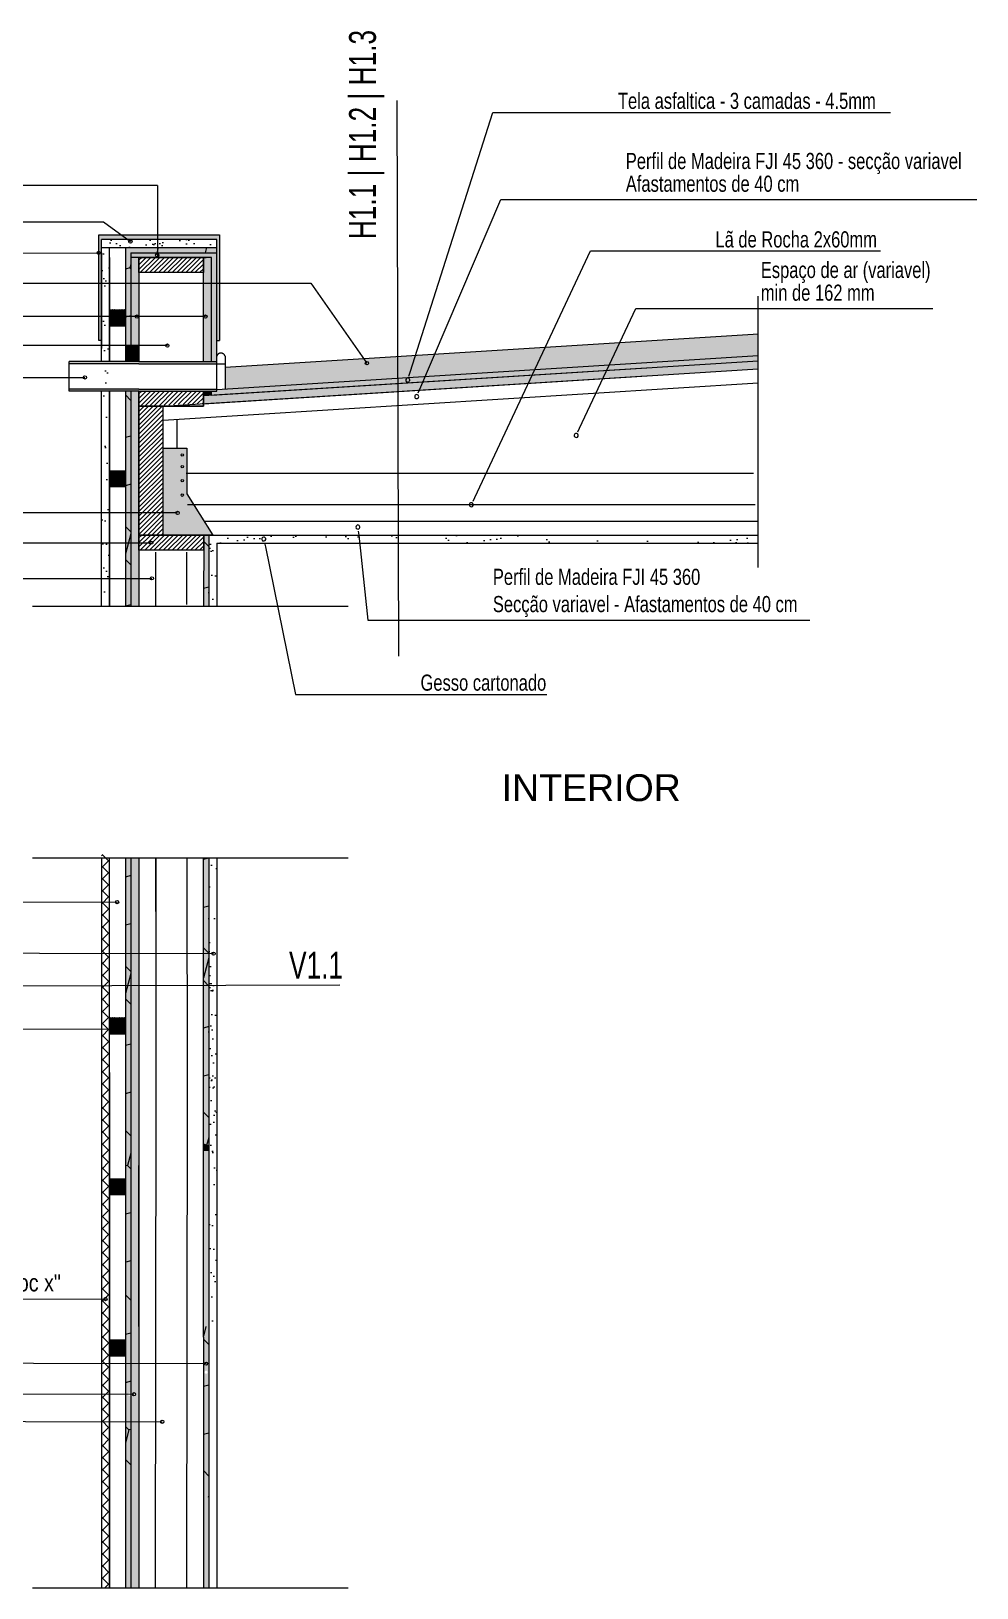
# Model space of a CAD drawing. Header units: metres. Extents: x -111189 to -108577, y -72951 to -72647.
# Drawn here: x -108589.22 to -108587.458, y -72948.55 to -72945.652 of the extents above; entities that cross this region are included whole.
import ezdxf

# ---------------------------------------------------------------- set-up
doc = ezdxf.new("R2010")
doc.units = ezdxf.units.M
doc.header["$MEASUREMENT"] = 0
doc.linetypes.add('Dashed', pattern=[0.423333, 0.211667, -0.211667])
doc.linetypes.add('Dot & Dashed', pattern=[0.670278, 0.3175, -0.176389, 0, -0.176389])
for name, color, linetype in [('Alçado - Muros 3_1_-EST-2', 7, 'Continuous'), ('Alçado - Muros 3_1_-EST-3', 7, 'Continuous'), ('Alçado - Muros 3_1_-EST-títulos', 7, 'Continuous'), ('Alçado - Muros 3_1__3houses_COTASeLEG50+25', 7, 'Continuous'), ('Alçado - Muros 3_1__3houses_SIMBOLOGIA', 7, 'Continuous'), ('Alçado - Muros 3_1_hach1', 7, 'Continuous'), ('Alçado - Muros 3_1_ISOLAMENTO', 7, 'Continuous'), ('Alçado - Muros 3_1_linha1', 7, 'Continuous'), ('Alçado - Muros 3_1_linha2', 7, 'Continuous'), ('Alçado - Muros 3_1_linha4', 7, 'Continuous'), ('Alçado - Muros 3_1_linha6', 7, 'Continuous'), ('Alçado - Muros 3_1_metal', 7, 'Continuous'), ('Alçado - Muros 3_1_osb', 7, 'Continuous'), ('Alçado - Muros 3_1_ripa', 7, 'Continuous'), ('Alçado - Muros 3_1_texto', 7, 'Continuous')]:
    doc.layers.add(name, color=color, linetype=linetype)
doc.styles.add('ESTILO_GERADO_1', font='ARIALN.TTF')
doc.styles.add('ESTILO_GERADO_11', font='arial.ttf', dxfattribs={"width": 0.7})
doc.styles.add('ESTILO_GERADO_12', font='swisscl.ttf')
doc.styles.add('ESTILO_GERADO_5', font='arial.ttf')
pattern_1 = [(135, (-101789.36289, -69890.30324), (0.0612372525, 0.0612372525), [0.0500000073, -0.1000000146]), (135, (-101789.44654, -69890.28083), (0.0612372525, 0.0612372525), [0.0500000073, -0.1000000146]), (195, (-101789.398245, -69890.26789), (-0.0224143901, 0.0836516426), [0.0500000073, -0.1000000146]), (195, (-101789.45948, -69890.329125), (-0.0224143901, 0.0836516426), [0.0500000073, -0.1000000146]), (255, (-101789.36289, -69890.30324), (-0.0836516426, 0.0224143901), [0.0500000073, -0.1000000146]), (255, (-101789.42413, -69890.36448), (-0.0836516426, 0.0224143901), [0.0500000073, -0.1000000146])]

msp = doc.modelspace()

# ---------------------------------------------------------------- hatches: boundary and pattern name
at = {"layer": 'Alçado - Muros 3_1__3houses_SIMBOLOGIA', "linetype": 'Continuous', "lineweight": 18, "ltscale": 10}
h = msp.add_hatch(color=251, dxfattribs=at)
h.paths.add_polyline_path([(-108588.8579, -72946.2777), (-108588.8585, -72946.3178), (-108587.8653, -72946.2555), (-108587.8653, -72946.2154)])
h.paths.add_polyline_path([(-108588.5912, -72946.2699, -1), (-108588.5972, -72946.2699, -0.244666), (-108588.5959, -72946.2674, -0.606857)], flags=0)
at = {"layer": 'Alçado - Muros 3_1_hach1', "linetype": 'Continuous', "lineweight": 18, "ltscale": 10}
h = msp.add_hatch(color=7, dxfattribs=at)
h.paths.add_polyline_path([(-108588.8739, -72946.0647), (-108589.0339, -72946.0647), (-108589.0339, -72946.0733), (-108588.8839, -72946.0733), (-108588.8839, -72946.1211), (-108588.8739, -72946.1211)])
h.paths.add_polyline_path([(-108588.9878, -72946.069, -0.43489), (-108588.9846, -72946.066, -0.393835), (-108588.9818, -72946.069, -1)], flags=0)
for points in [[(-108588.8739, -72946.1211), (-108588.8839, -72946.1211), (-108588.8839, -72946.2671), (-108588.8739, -72946.2671)], [(-108587.8653, -72946.2655), (-108587.8653, -72946.2555), (-108588.874, -72946.3188), (-108588.874, -72946.3221), (-108588.8839, -72946.3221), (-108588.8839, -72946.3294)]]:
    msp.add_hatch(color=7, dxfattribs=at).paths.add_polyline_path(points)
at = {"layer": 'Alçado - Muros 3_1_linha4', "linetype": 'Continuous', "lineweight": 18, "ltscale": 1000}
h = msp.add_hatch(dxfattribs=at)
h.set_pattern_fill('AR_SAND_0001_0001', color=254, style=0, pattern_type=2)
h.set_pattern_definition([(37.5, (-108589.10367, -72945.400953), (-0.0014637, 0.0447715), [0, -0.0353186, 0, -0.039501, 0, -0.0377583]), (7.5, (-108589.10367, -72945.40095), (0.0411224, 0.065575), [0, -0.0190534, 0, -0.0318332, 0, -0.0121988]), (327.5, (-108589.13225, -72945.400953), (0.07236, 0.0001315), [0, -0.011618, 0, -0.0418246, 0, -0.0546044]), (317.5, (-108589.13225, -72945.40095), (0.06985, 0.0203936), [0, -0.005809, 0, -0.0274184, 0, -0.0313685])])
h.paths.add_polyline_path([(-108588.8739, -72946.0547), (-108588.8739, -72946.0397), (-108589.0889, -72946.0397), (-108589.0889, -72946.0547)])
h = msp.add_hatch(dxfattribs=at)
h.set_pattern_fill('AR_SAND_0001_0001', color=254, style=0, pattern_type=2)
h.set_pattern_definition([(37.5, (-108589.10367, -72946.06899), (-0.0014637, 0.0447715), [0, -0.0353186, 0, -0.039501, 0, -0.0377583]), (7.5, (-108589.10367, -72946.06899), (0.0411224, 0.065575), [0, -0.0190534, 0, -0.0318332, 0, -0.0121988]), (327.5, (-108589.13225, -72946.06899), (0.07236, 0.0001315), [0, -0.011618, 0, -0.0418246, 0, -0.0546044]), (317.5, (-108589.13225, -72946.06899), (0.06985, 0.0203936), [0, -0.005809, 0, -0.0274184, 0, -0.0313685])])
h.paths.add_polyline_path([(-108589.074, -72946.05), (-108589.089, -72946.05), (-108589.0889, -72946.7227), (-108589.0739, -72946.7227)])
h = msp.add_hatch(dxfattribs=at)
h.set_pattern_fill('HEXAGONAL_0001_0001', color=254, style=0, pattern_type=2)
h.set_pattern_definition([(135, (-101789.168706, -69890.23988), (0.0612372525, 0.0612372525), [0.0500000073, -0.1000000146]), (135, (-101789.25236, -69890.21746), (0.0612372525, 0.0612372525), [0.0500000073, -0.1000000146]), (195, (-101789.20406, -69890.20452), (-0.0224143901, 0.0836516426), [0.0500000073, -0.1000000146]), (195, (-101789.2653, -69890.26576), (-0.0224143901, 0.0836516426), [0.0500000073, -0.1000000146]), (255, (-101789.168706, -69890.23988), (-0.0836516426, 0.0224143901), [0.0500000073, -0.1000000146]), (255, (-101789.22994, -69890.30111), (-0.0836516426, 0.0224143901), [0.0500000073, -0.1000000146])])
h.paths.add_polyline_path([(-108589.0439, -72946.0547), (-108589.0339, -72946.0647), (-108588.8739, -72946.0647), (-108588.8739, -72946.0547)])
h = msp.add_hatch(dxfattribs=at)
h.set_pattern_fill('HEXAGONAL_0001_0001', color=254, style=0, pattern_type=2)
h.set_pattern_definition(pattern_1)
h.paths.add_polyline_path([(-108589.0439, -72946.2671), (-108589.0339, -72946.2671), (-108589.0339, -72946.0733), (-108589.0439, -72946.0733)])
for points in [[(-108589.0339, -72946.2671), (-108589.0189, -72946.2671), (-108589.0189, -72946.0733), (-108589.0339, -72946.0733)], [(-108588.8989, -72946.2671), (-108588.8839, -72946.2671), (-108588.884, -72946.0733), (-108588.899, -72946.0733)], [(-108587.8653, -72946.2806), (-108587.8653, -72946.2655), (-108588.8989, -72946.3303), (-108588.8989, -72946.3454)], [(-108589.0189, -72946.3221), (-108589.0339, -72946.3221), (-108589.0339, -72946.7227), (-108589.0189, -72946.7227)], [(-108588.8839, -72946.3221), (-108588.8989, -72946.3221), (-108588.8989, -72946.3303), (-108588.8839, -72946.3294)], [(-108589.0189, -72947.191), (-108589.0339, -72947.191), (-108589.0339, -72948.5503), (-108589.0189, -72948.5503)]]:
    msp.add_hatch(color=254, dxfattribs=at).paths.add_polyline_path(points)
h = msp.add_hatch(dxfattribs=at)
h.set_pattern_fill('PLYWOOD_0001_0001', color=254, style=0, pattern_type=2)
h.set_pattern_definition([(45, (-106941.7668534, -73252.112995), (-0.004242641412, 0.004242641412), [])])
h.paths.add_polyline_path([(-108588.8989, -72946.0733), (-108589.0189, -72946.0733), (-108589.0189, -72946.1013), (-108588.8989, -72946.1013)])
h = msp.add_hatch(dxfattribs=at)
h.set_pattern_fill('TRANS_0001_0001', color=254, style=0, pattern_type=2)
h.set_pattern_definition([(135, (-106941.7668533, -73251.4693006), (0.0022450643245, 0.0022450643245), []), (135, (-106941.7679758, -73251.470423), (0.0022450643245, 0.0022450643245), [0.001587500208, -0.001587500208])])
h.paths.add_polyline_path([(-108589.0739, -72946.1704), (-108589.0739, -72946.2004), (-108589.0439, -72946.2004), (-108589.0439, -72946.1704)])
h = msp.add_hatch(dxfattribs=at)
h.set_pattern_fill('HEXAGONAL_0001_0001', color=254, style=0, pattern_type=2)
h.set_pattern_definition(pattern_1)
h.paths.add_polyline_path([(-108589.0339, -72946.3221), (-108589.0439, -72946.3221), (-108589.0439, -72946.7227), (-108589.0339, -72946.7227)])
h = msp.add_hatch(dxfattribs=at)
h.set_pattern_fill('PLYWOOD_0001_0001', color=254, style=0, pattern_type=2)
h.set_pattern_definition([(45, (-106941.7668534, -73252.361831), (-0.004242641412, 0.004242641412), [])])
h.paths.add_polyline_path([(-108588.8989, -72946.3221), (-108589.0189, -72946.3221), (-108589.0189, -72946.3501), (-108588.8989, -72946.3454)])
h = msp.add_hatch(dxfattribs=at)
h.set_pattern_fill('PLYWOOD_0001_0001', color=254, style=0, pattern_type=2)
h.set_pattern_definition([(45, (-106941.7668534, -73252.699759), (-0.004242641412, 0.004242641412), [])])
h.paths.add_polyline_path([(-108589.0189, -72946.3501), (-108589.0189, -72946.5901), (-108588.9739, -72946.5901), (-108588.9739, -72946.3501)])
h = msp.add_hatch(dxfattribs=at)
h.set_pattern_fill('TRANS_0001_0001', color=254, style=0, pattern_type=2)
h.set_pattern_definition([(135, (-106941.7668532, -73251.7693006), (0.0022450643245, 0.0022450643245), []), (135, (-106941.7679758, -73251.770423), (0.0022450643245, 0.0022450643245), [0.001587500208, -0.001587500208])])
h.paths.add_polyline_path([(-108589.0739, -72946.4704), (-108589.0739, -72946.5004), (-108589.0439, -72946.5004), (-108589.0439, -72946.4704)])
h = msp.add_hatch(dxfattribs=at)
h.set_pattern_fill('PLYWOOD_0001_0001', color=254, style=0, pattern_type=2)
h.set_pattern_definition([(45, (-106941.7668534, -73252.629831), (-0.004242641412, 0.004242641412), [])])
h.paths.add_polyline_path([(-108588.8989, -72946.5901), (-108589.0189, -72946.5901), (-108589.0189, -72946.6181), (-108588.8989, -72946.6181)])
h = msp.add_hatch(dxfattribs=at)
h.set_pattern_fill('HEXAGONAL_0001_0001', color=254, style=0, pattern_type=2)
h.set_pattern_definition([(135, (-106941.76685, -73252.63773), (0.0612372525, 0.0612372525), [0.050000007, -0.1000000146]), (135, (-106941.850505, -73252.61532), (0.0612372525, 0.0612372525), [0.050000007, -0.1000000146]), (195, (-106941.80221, -73252.60238), (-0.02241439, 0.0836516426), [0.050000007, -0.1000000146]), (195, (-106941.86345, -73252.66361), (-0.02241439, 0.0836516426), [0.050000007, -0.1000000146]), (255, (-106941.76685, -73252.63773), (-0.0836516426, 0.02241439), [0.050000007, -0.1000000146]), (255, (-106941.82809, -73252.69897), (-0.0836516426, 0.02241439), [0.050000007, -0.1000000146])])
h.paths.add_polyline_path([(-108588.8989, -72946.7227), (-108588.8889, -72946.7227), (-108588.8889, -72946.5901), (-108588.8989, -72946.5901)])
h = msp.add_hatch(dxfattribs=at)
h.set_pattern_fill('AR_SAND_0001_0001', color=254, style=0, pattern_type=2)
h.set_pattern_definition([(37.5, (-108588.90367, -72946.910176), (-0.0014637, 0.0447715), [0, -0.0353186, 0, -0.039501, 0, -0.0377583]), (7.5, (-108588.90367, -72946.910176), (0.0411224, 0.065575), [0, -0.0190534, 0, -0.0318332, 0, -0.0121988]), (327.5, (-108588.93225, -72946.910176), (0.0723599, 0.0001315), [0, -0.011618, 0, -0.0418246, 0, -0.0546044]), (317.5, (-108588.93225, -72946.910176), (0.06985, 0.0203936), [0, -0.005809, 0, -0.0274184, 0, -0.0313685])])
h.paths.add_polyline_path([(-108587.8653, -72946.6051), (-108587.8653, -72946.5901), (-108588.8889, -72946.5901), (-108588.8889, -72946.7227), (-108588.8739, -72946.7227), (-108588.8739, -72946.6051)])
h = msp.add_hatch(dxfattribs=at)
h.set_pattern_fill('ANSI37_0001', color=252, style=0, pattern_type=2)
h.set_pattern_definition([(45, (-109391.719632, -73090.689749), (-0.01122532015, 0.01122532015), []), (135, (-109391.719632, -73090.689749), (0.01122532015, 0.01122532015), [])])
h.paths.add_polyline_path([(-108589.0738, -72947.1847), (-108589.0888, -72947.1847), (-108589.0889, -72948.5503), (-108589.0739, -72948.5503)])
h = msp.add_hatch(dxfattribs=at)
h.set_pattern_fill('HEXAGONAL_0001_0001', color=254, style=0, pattern_type=2)
h.set_pattern_definition([(135, (-101789.36356, -69891.12184), (0.0612372465, 0.0612372465), [0.0500000024, -0.1000000048]), (135, (-101789.44721, -69891.09943), (0.0612372465, 0.0612372465), [0.0500000024, -0.1000000048]), (195, (-101789.39891, -69891.08649), (-0.0224143879, 0.0836516344), [0.0500000024, -0.1000000048]), (195, (-101789.46015, -69891.14773), (-0.0224143879, 0.0836516344), [0.0500000024, -0.1000000048]), (255, (-101789.36356, -69891.12184), (-0.0836516344, 0.0224143879), [0.0500000024, -0.1000000048]), (255, (-101789.424795, -69891.18308), (-0.0836516344, 0.0224143879), [0.0500000024, -0.1000000048])])
h.paths.add_polyline_path([(-108589.0339, -72947.1866), (-108589.0439, -72947.1866), (-108589.0439, -72948.3822), (-108589.0339, -72948.3822)])
h = msp.add_hatch(dxfattribs=at)
h.set_pattern_fill('HEXAGONAL_0001_0001', color=254, style=0, pattern_type=2)
h.set_pattern_definition([(135, (-106941.767015, -73253.456), (0.0612372465, 0.0612372465), [0.050000002, -0.100000005]), (135, (-106941.85067, -73253.43359), (0.0612372465, 0.0612372465), [0.050000002, -0.100000005]), (195, (-106941.80237, -73253.42065), (-0.022414388, 0.0836516344), [0.050000002, -0.100000005]), (195, (-106941.86361, -73253.48188), (-0.022414388, 0.0836516344), [0.050000002, -0.100000005]), (255, (-106941.767015, -73253.456), (-0.0836516344, 0.022414388), [0.050000002, -0.100000005]), (255, (-106941.82825, -73253.51724), (-0.0836516344, 0.022414388), [0.050000002, -0.100000005])])
h.paths.add_polyline_path([(-108588.8889, -72947.1861), (-108588.8989, -72947.1861), (-108588.8989, -72947.7487), (-108588.8889, -72947.7487)])
h = msp.add_hatch(dxfattribs=at)
h.set_pattern_fill('AR_SAND_0001_0001', color=254, style=0, pattern_type=2)
h.set_pattern_definition([(37.5, (-108588.90367, -72947.728476), (-0.0014637, 0.0447715), [0, -0.0353186, 0, -0.039501, 0, -0.0377583]), (7.5, (-108588.90367, -72947.728476), (0.0411224, 0.065575), [0, -0.0190534, 0, -0.0318332, 0, -0.0121988]), (327.5, (-108588.93225, -72947.728476), (0.07236, 0.0001315), [0, -0.011618, 0, -0.0418246, 0, -0.0546044]), (317.5, (-108588.93225, -72947.728476), (0.06985, 0.0203936), [0, -0.005809, 0, -0.0274184, 0, -0.0313685])])
h.paths.add_polyline_path([(-108588.8889, -72947.1892), (-108588.8889, -72947.7287), (-108588.8739, -72947.7287), (-108588.8739, -72947.1892)])
h = msp.add_hatch(dxfattribs=at)
h.set_pattern_fill('AR_SAND_0001_0001', color=254, style=0, pattern_type=2)
h.set_pattern_definition([(37.5, (-108588.90367, -72947.381476), (-0.0014637, 0.0447715), [0, -0.0353186, 0, -0.039501, 0, -0.0377583]), (7.5, (-108588.90367, -72947.381476), (0.0411224, 0.065575), [0, -0.0190534, 0, -0.0318332, 0, -0.0121988]), (327.5, (-108588.93225, -72947.381476), (0.07236, 0.0001315), [0, -0.011618, 0, -0.0418246, 0, -0.0546044]), (317.5, (-108588.93225, -72947.381476), (0.06985, 0.0203936), [0, -0.005809, 0, -0.0274184, 0, -0.0313685])])
h.paths.add_polyline_path([(-108588.8739, -72947.4092), (-108588.8889, -72947.4092), (-108588.8889, -72948.0552), (-108588.8739, -72948.0552)])
h = msp.add_hatch(dxfattribs=at)
h.set_pattern_fill('TRANS_0001_0001', color=254, style=0, pattern_type=2)
h.set_pattern_definition([(135, (-106941.767015, -73252.7875706), (0.002245064104, 0.002245064104), []), (135, (-106941.7681377, -73252.7886932), (0.002245064104, 0.002245064104), [0.001587500052, -0.001587500052])])
h.paths.add_polyline_path([(-108589.0739, -72947.4887), (-108589.0739, -72947.5187), (-108589.0439, -72947.5187), (-108589.0439, -72947.4887)])
h = msp.add_hatch(dxfattribs=at)
h.set_pattern_fill('TRANS_0001_0001', color=254, style=0, pattern_type=2)
h.set_pattern_definition([(135, (-106941.767015, -73253.0875707), (0.002245064104, 0.002245064104), []), (135, (-106941.7681377, -73253.0886932), (0.002245064104, 0.002245064104), [0.001587500052, -0.001587500052])])
h.paths.add_polyline_path([(-108589.0739, -72947.7887), (-108589.0739, -72947.8187), (-108589.0439, -72947.8187), (-108589.0439, -72947.7887)])
h = msp.add_hatch(dxfattribs=at)
h.set_pattern_fill('HEXAGONAL_0001_0001', color=254, style=0, pattern_type=2)
h.set_pattern_definition([(135, (-106941.767015, -73254.12338), (0.0612372465, 0.0612372465), [0.050000002, -0.100000005]), (135, (-106941.85067, -73254.100965), (0.0612372465, 0.0612372465), [0.050000002, -0.100000005]), (195, (-106941.80237, -73254.08802), (-0.022414388, 0.0836516344), [0.050000002, -0.100000005]), (195, (-106941.86361, -73254.14926), (-0.022414388, 0.0836516344), [0.050000002, -0.100000005]), (255, (-106941.767015, -73254.12338), (-0.0836516344, 0.022414388), [0.050000002, -0.100000005]), (255, (-106941.82825, -73254.18462), (-0.0836516344, 0.022414388), [0.050000002, -0.100000005])])
h.paths.add_polyline_path([(-108588.8989, -72948.0637), (-108588.8989, -72948.3822), (-108588.8889, -72948.3822), (-108588.8889, -72948.0637)])
h = msp.add_hatch(dxfattribs=at)
h.set_pattern_fill('TRANS_0001_0001', color=254, style=0, pattern_type=2)
h.set_pattern_definition([(135, (-106941.767015, -73253.3875707), (0.002245064104, 0.002245064104), []), (135, (-106941.7681377, -73253.3886932), (0.002245064104, 0.002245064104), [0.001587500052, -0.001587500052])])
h.paths.add_polyline_path([(-108589.0739, -72948.0887), (-108589.0739, -72948.1187), (-108589.0439, -72948.1187), (-108589.0439, -72948.0887)])
at = {"layer": 'Alçado - Muros 3_1_linha6', "linetype": 'Continuous', "lineweight": 18, "ltscale": 1000}
for points in [[(-108589.0339, -72946.0647), (-108588.8739, -72946.0647), (-108588.8739, -72946.0547), (-108589.0439, -72946.0547), (-108589.0439, -72946.1211), (-108589.0339, -72946.1211)], [(-108589.0339, -72946.1211), (-108589.0439, -72946.1211), (-108589.0439, -72946.1833), (-108589.0339, -72946.1833)], [(-108589.0439, -72946.1833), (-108589.0439, -72946.2372), (-108589.0339, -72946.2372), (-108589.0339, -72946.1833)], [(-108589.0439, -72946.2671), (-108589.0339, -72946.2671), (-108589.0339, -72946.2372), (-108589.0439, -72946.2372)], [(-108589.0339, -72946.3221), (-108589.0439, -72946.3221), (-108589.0439, -72946.3687), (-108589.0339, -72946.3687)], [(-108589.0339, -72946.3687), (-108589.0439, -72946.3687), (-108589.0439, -72946.4346), (-108589.0339, -72946.4346)], [(-108589.0339, -72946.4346), (-108589.0439, -72946.4346), (-108589.0439, -72946.5076), (-108589.0339, -72946.5076)], [(-108589.0339, -72946.5076), (-108589.0439, -72946.5076), (-108589.0439, -72946.5488), (-108589.0339, -72946.5488)], [(-108589.0339, -72946.5488), (-108589.0439, -72946.5488), (-108589.0439, -72946.6043), (-108589.0339, -72946.6043)], [(-108588.8889, -72946.5901), (-108588.8982, -72946.5901), (-108588.8989, -72946.7227), (-108588.8889, -72946.7227)], [(-108589.0339, -72946.6043), (-108589.0439, -72946.6043), (-108589.0439, -72946.6707), (-108589.0339, -72946.6707)], [(-108589.0339, -72946.6707), (-108589.0439, -72946.6707), (-108589.0439, -72946.7227), (-108589.0339, -72946.7227)], [(-108589.0439, -72947.191), (-108589.0439, -72947.6422), (-108589.0339, -72947.6422), (-108589.0339, -72947.191)], [(-108588.8989, -72947.191), (-108588.8989, -72947.7228), (-108588.8889, -72947.7261), (-108588.8889, -72947.191)], [(-108589.0339, -72947.6422), (-108589.0439, -72947.6422), (-108589.0439, -72947.7174), (-108589.0339, -72947.7174)], [(-108589.0339, -72947.7174), (-108589.0439, -72947.7174), (-108589.0439, -72947.8385), (-108589.0339, -72947.8385)], [(-108588.8989, -72947.7367), (-108588.8889, -72947.7367), (-108588.8889, -72947.7261), (-108588.8989, -72947.7228)], [(-108589.0339, -72947.8385), (-108589.0439, -72947.8385), (-108589.0439, -72947.8809), (-108589.0339, -72947.8809)], [(-108589.0339, -72947.8809), (-108589.0439, -72947.8809), (-108589.0439, -72947.9704), (-108589.0339, -72947.9704)], [(-108589.0339, -72947.9704), (-108589.0439, -72947.9704), (-108589.0439, -72948.0711), (-108589.0339, -72948.0711)], [(-108589.0339, -72948.0711), (-108589.0439, -72948.0711), (-108589.0439, -72948.1488), (-108589.0339, -72948.1488)], [(-108589.0339, -72948.1488), (-108589.0439, -72948.1488), (-108589.0439, -72948.1898), (-108589.0393, -72948.1898, -0.738258), (-108589.0339, -72948.1882)], [(-108589.0339, -72948.1915, -0.738258), (-108589.0393, -72948.1898), (-108589.0439, -72948.1898), (-108589.0439, -72948.241), (-108589.0339, -72948.241)], [(-108589.0339, -72948.241), (-108589.0439, -72948.241), (-108589.0439, -72948.2937), (-108589.0339, -72948.2937)], [(-108589.0339, -72948.2937), (-108589.0439, -72948.2937), (-108589.0439, -72948.3432), (-108589.0339, -72948.3432)], [(-108589.0339, -72948.3432), (-108589.0439, -72948.3432), (-108589.0439, -72948.5503), (-108589.0339, -72948.5503)], [(-108588.8889, -72948.3432), (-108588.8989, -72948.3432), (-108588.8989, -72948.5503), (-108588.8889, -72948.5503)]]:
    msp.add_hatch(color=251, dxfattribs=at).paths.add_polyline_path(points)
h = msp.add_hatch(color=251, dxfattribs=at)
h.paths.add_polyline_path([(-108588.8889, -72947.7358), (-108588.8989, -72947.7358), (-108588.8989, -72948.3432), (-108588.8889, -72948.3432)])
h.paths.add_polyline_path([(-108588.8969, -72948.1488, -0.999988), (-108588.8909, -72948.1488, -1)], flags=0)
at = {"layer": 'Alçado - Muros 3_1_metal', "linetype": 'Continuous', "lineweight": 18, "ltscale": 1000}
for points in [[(-108589.0939, -72946.0311), (-108589.0939, -72946.0616, -0.414217), (-108589.0909, -72946.0646, -0.41421), (-108589.0939, -72946.0676), (-108589.0939, -72946.1211), (-108589.0889, -72946.1211), (-108589.0889, -72946.0397), (-108589.04, -72946.0397), (-108589.0518, -72946.0311)], [(-108588.8689, -72946.031), (-108589.0518, -72946.0311), (-108589.04, -72946.0397), (-108588.8739, -72946.0397), (-108588.8739, -72946.1211), (-108588.8689, -72946.1211)], [(-108589.0889, -72946.1211), (-108589.0939, -72946.1211), (-108589.0939, -72946.1833), (-108589.0889, -72946.1833)], [(-108588.8739, -72946.2275), (-108588.8689, -72946.2275), (-108588.8689, -72946.1211), (-108588.8739, -72946.1211)], [(-108589.0889, -72946.1833), (-108589.0939, -72946.1833), (-108589.0939, -72946.2275), (-108589.0889, -72946.2275)], [(-108588.9297, -72946.4281), (-108588.9739, -72946.4281), (-108588.9739, -72946.4346), (-108588.9297, -72946.4346)]]:
    msp.add_hatch(color=253, dxfattribs=at).paths.add_polyline_path(points)
h = msp.add_hatch(color=253, dxfattribs=at)
h.paths.add_polyline_path([(-108588.9739, -72946.4346), (-108588.9739, -72946.5076), (-108588.9297, -72946.5076), (-108588.9297, -72946.4346)])
h.paths.add_polyline_path([(-108588.936, -72946.4887, -0.99998), (-108588.9405, -72946.4887, -1)], flags=0)
h.paths.add_polyline_path([(-108588.9405, -72946.4409, -1.000014), (-108588.936, -72946.4409, -1)], flags=0)
h.paths.add_polyline_path([(-108588.936, -72946.4626, -0.999986), (-108588.9405, -72946.4626, -1)], flags=0)
h = msp.add_hatch(color=253, dxfattribs=at)
h.paths.add_polyline_path([(-108588.9739, -72946.5076), (-108588.9739, -72946.5901), (-108588.881, -72946.5901), (-108588.9297, -72946.5135), (-108588.9297, -72946.5076)])
h.paths.add_polyline_path([(-108588.9499, -72946.5488, -0.999983), (-108588.9439, -72946.5488, -1)], flags=0)
h.paths.add_polyline_path([(-108588.9405, -72946.5157, -1.000014), (-108588.936, -72946.5157, -1)], flags=0)
at = {"layer": 'Alçado - Muros 3_1_osb', "linetype": 'Continuous', "lineweight": 18, "ltscale": 1000}
for points in [[(-108589.0189, -72946.0733), (-108589.0339, -72946.0733), (-108589.0339, -72946.1211), (-108589.0189, -72946.1211)], [(-108589.0339, -72946.0733), (-108589.0339, -72946.1211), (-108589.0189, -72946.1211), (-108589.0189, -72946.0733)], [(-108588.8839, -72946.0733), (-108588.8989, -72946.0733), (-108588.8989, -72946.1211), (-108588.8839, -72946.1211)], [(-108589.0189, -72946.1211), (-108589.0339, -72946.1211), (-108589.0339, -72946.1833), (-108589.0258, -72946.1833, -1), (-108589.0198, -72946.1833), (-108589.0189, -72946.1833)], [(-108589.0189, -72946.1211), (-108589.0339, -72946.1211), (-108589.0339, -72946.1833), (-108589.0258, -72946.1833, -1), (-108589.0198, -72946.1833), (-108589.0189, -72946.1833)], [(-108589.0189, -72946.1833), (-108589.0198, -72946.1833, -1), (-108589.0258, -72946.1833), (-108589.0339, -72946.1833), (-108589.0339, -72946.2372), (-108589.0189, -72946.2372)], [(-108589.0339, -72946.2671), (-108589.0189, -72946.2671), (-108589.0189, -72946.2372), (-108589.0339, -72946.2372)], [(-108588.8989, -72946.3303), (-108588.8989, -72946.3454), (-108587.8653, -72946.2806), (-108587.8653, -72946.2655)], [(-108589.0189, -72946.3221), (-108589.0339, -72946.3221), (-108589.0339, -72946.3687), (-108589.0189, -72946.3687)], [(-108588.8839, -72946.3221), (-108588.8989, -72946.3221), (-108588.8989, -72946.3303), (-108588.8839, -72946.3294)], [(-108589.0189, -72946.3687), (-108589.0339, -72946.3687), (-108589.0339, -72946.4346), (-108589.0189, -72946.4346)], [(-108589.0189, -72946.4346), (-108589.0339, -72946.4346), (-108589.0339, -72946.5076), (-108589.0189, -72946.5076)], [(-108589.0189, -72946.5076), (-108589.0339, -72946.5076), (-108589.0339, -72946.5488), (-108589.0189, -72946.5488)], [(-108589.0339, -72946.5488), (-108589.0339, -72946.6043), (-108589.0189, -72946.6043), (-108589.0189, -72946.5488)], [(-108589.0189, -72946.6043), (-108589.0339, -72946.6043), (-108589.0339, -72946.6707), (-108589.0189, -72946.6707)], [(-108589.0189, -72946.6707), (-108589.0339, -72946.6707), (-108589.0339, -72946.7227), (-108589.0189, -72946.7227)], [(-108589.0339, -72947.191), (-108589.0339, -72947.6422), (-108589.0189, -72947.6422), (-108589.0189, -72947.191)], [(-108589.0189, -72947.6422), (-108589.0339, -72947.6422), (-108589.0339, -72947.7174), (-108589.0189, -72947.7174)], [(-108589.0339, -72947.8385), (-108589.0189, -72947.8385), (-108589.0189, -72947.7174), (-108589.0339, -72947.7174)], [(-108589.0189, -72947.8385), (-108589.0339, -72947.8385), (-108589.0339, -72947.8809), (-108589.0189, -72947.8809)], [(-108589.0189, -72947.8809), (-108589.0339, -72947.8809), (-108589.0339, -72947.9704), (-108589.0189, -72947.9704)], [(-108589.0189, -72947.9704), (-108589.0339, -72947.9704), (-108589.0339, -72948.0711), (-108589.0189, -72948.0711)], [(-108589.0189, -72948.0711), (-108589.0339, -72948.0711), (-108589.0339, -72948.1488), (-108589.0189, -72948.1488)], [(-108589.0189, -72948.1488), (-108589.0339, -72948.1488), (-108589.0339, -72948.1882, -0.150577), (-108589.0333, -72948.1898, -0.150577), (-108589.0339, -72948.1915), (-108589.0339, -72948.241), (-108589.0189, -72948.241)], [(-108589.0189, -72948.241), (-108589.0339, -72948.241), (-108589.0339, -72948.2937), (-108589.0189, -72948.2937)], [(-108589.0189, -72948.2937), (-108589.0339, -72948.2937), (-108589.0339, -72948.3432), (-108589.0189, -72948.3432)], [(-108589.0189, -72948.3432), (-108589.0339, -72948.3432), (-108589.0339, -72948.5503), (-108589.0189, -72948.5503)]]:
    msp.add_hatch(color=43, dxfattribs=at).paths.add_polyline_path(points)
h = msp.add_hatch(color=43, dxfattribs=at)
h.paths.add_polyline_path([(-108588.8989, -72946.1211), (-108588.8989, -72946.2671), (-108588.8839, -72946.2671), (-108588.8839, -72946.1211)])
h.paths.add_polyline_path([(-108588.8921, -72946.1833, -1), (-108588.8981, -72946.1833, -1)], flags=0)
at = {"layer": 'Alçado - Muros 3_1_ripa', "linetype": 'Continuous', "lineweight": 18, "ltscale": 1000}
for points in [[(-108589.0439, -72946.1704), (-108589.0739, -72946.1704), (-108589.0609, -72946.1833), (-108589.0568, -72946.1833)], [(-108589.0739, -72946.1704), (-108589.0739, -72946.1833), (-108589.0609, -72946.1833)], [(-108589.0589, -72946.1854), (-108589.0609, -72946.1833), (-108589.0739, -72946.1833), (-108589.0739, -72946.2004)], [(-108589.0439, -72946.2004), (-108589.0439, -72946.1833), (-108589.0568, -72946.1833), (-108589.0739, -72946.2004)], [(-108589.0568, -72946.1833), (-108589.0609, -72946.1833), (-108589.0589, -72946.1854)], [(-108589.0439, -72946.1704), (-108589.0568, -72946.1833), (-108589.0439, -72946.1833)], [(-108589.0739, -72946.4704), (-108589.0739, -72946.5004), (-108589.0439, -72946.5004), (-108589.0439, -72946.4704)], [(-108589.0439, -72947.4887), (-108589.0739, -72947.4887), (-108589.0589, -72947.5037)], [(-108589.0589, -72947.5037), (-108589.0739, -72947.4887), (-108589.0739, -72947.5187)], [(-108589.0439, -72947.4887), (-108589.0589, -72947.5037), (-108589.0439, -72947.5187)], [(-108589.0739, -72947.5187), (-108589.0439, -72947.5187), (-108589.0589, -72947.5037)], [(-108589.0589, -72947.8037), (-108589.0439, -72947.7887), (-108589.0739, -72947.7887)], [(-108589.0589, -72947.8037), (-108589.0739, -72947.7887), (-108589.0739, -72947.8187)], [(-108589.0439, -72947.8187), (-108589.0589, -72947.8037), (-108589.0739, -72947.8187)], [(-108589.0439, -72947.7887), (-108589.0589, -72947.8037), (-108589.0439, -72947.8187)], [(-108589.0439, -72948.0887), (-108589.0739, -72948.0887), (-108589.06, -72948.1025, -0.316312), (-108589.0567, -72948.1015)], [(-108589.0739, -72948.0887), (-108589.0739, -72948.1044), (-108589.0607, -72948.1044, -0.170158), (-108589.06, -72948.1025)], [(-108589.0439, -72948.0887), (-108589.0567, -72948.1015, -0.32088), (-108589.0547, -72948.1044, -0.227987), (-108589.0558, -72948.1067), (-108589.0439, -72948.1187)], [(-108589.0605, -72948.1054, -0.082383), (-108589.0607, -72948.1044), (-108589.0739, -72948.1044), (-108589.0739, -72948.1187)], [(-108589.0739, -72948.1187), (-108589.0439, -72948.1187), (-108589.0558, -72948.1067, -0.519397), (-108589.0605, -72948.1054)]]:
    msp.add_hatch(color=34, dxfattribs=at).paths.add_polyline_path(points)
at = {"layer": 'Alçado - Muros 3_1_texto', "linetype": 'Continuous', "lineweight": 18, "ltscale": 1000}
for points in [[(-108589.1488, -72946.2671), (-108589.1488, -72946.2711), (-108588.8739, -72946.2711), (-108588.8739, -72946.2671)], [(-108589.1488, -72946.3221), (-108588.874, -72946.3221), (-108588.874, -72946.3188), (-108588.874, -72946.3181), (-108589.1488, -72946.3181)]]:
    msp.add_hatch(color=253, dxfattribs=at).paths.add_polyline_path(points)

# ---------------------------------------------------------------- linework, layer by layer
at = {"layer": 'Alçado - Muros 3_1_-EST-2', "color": 2, "linetype": 'Dot & Dashed', "lineweight": 18, "ltscale": 1000}
for p, q in [((-108587.874, -72946.4754), (-108588.9312, -72946.4754)), ((-108587.8712, -72946.5335), (-108588.9284, -72946.5335)), ((-108588.9876, -72946.7219), (-108588.9876, -72946.6217)), ((-108588.9295, -72946.7192), (-108588.9295, -72946.6217)), ((-108588.9868, -72947.6277), (-108588.9868, -72947.191)), ((-108588.9286, -72947.625), (-108588.929, -72947.191)), ((-108588.9879, -72948.5503), (-108588.9868, -72947.6277)), ((-108588.9297, -72948.5503), (-108588.9286, -72947.625))]:
    msp.add_line(p, q, dxfattribs=at)
at = {"layer": 'Alçado - Muros 3_1_-EST-3', "color": 3, "linetype": 'Continuous', "lineweight": 18, "ltscale": 1000}
for p, q in [((-108588.5136, -72946.287), (-108588.3597, -72945.8032)), ((-108588.3597, -72945.8032), (-108588.1767, -72945.8032)), ((-108588.1767, -72945.8032), (-108587.6192, -72945.8032)), ((-108588.4955, -72946.3184), (-108588.3449, -72945.9653)), ((-108588.3449, -72945.9653), (-108588.162, -72945.9653)), ((-108588.162, -72945.9653), (-108587.458, -72945.9653)), ((-108588.3934, -72946.52), (-108588.1779, -72946.0611)), ((-108588.1779, -72946.0611), (-108587.995, -72946.0611)), ((-108587.995, -72946.0611), (-108587.6374, -72946.0611)), ((-108588.198, -72946.3908), (-108588.0935, -72946.1682)), ((-108588.0935, -72946.1682), (-108587.9105, -72946.1682)), ((-108587.9105, -72946.1682), (-108587.5398, -72946.1682)), ((-108588.5159, -72946.2942), (-108588.5136, -72946.287)), ((-108588.4985, -72946.3253), (-108588.4955, -72946.3184)), ((-108588.2012, -72946.3976), (-108588.198, -72946.3908)), ((-108588.3966, -72946.5268), (-108588.3934, -72946.52)), ((-108588.6103, -72946.5825), (-108588.6095, -72946.59)), ((-108588.6095, -72946.59), (-108588.5925, -72946.7485)), ((-108588.7849, -72946.6048), (-108588.7834, -72946.6121)), ((-108588.7834, -72946.6121), (-108588.7274, -72946.887)), ((-108588.5925, -72946.7485), (-108588.4096, -72946.7485)), ((-108588.4096, -72946.7485), (-108587.7692, -72946.7485)), ((-108588.7274, -72946.887), (-108588.5444, -72946.887)), ((-108588.5444, -72946.887), (-108588.2592, -72946.887))]:
    msp.add_line(p, q, dxfattribs=at)
at = {"layer": 'Alçado - Muros 3_1_-EST-3', "color": 3, "linetype": 'Continuous', "lineweight": 18, "ltscale": 1000, "flags": 128}
for points in [[(-108588.517, -72946.2977, 1), (-108588.5193, -72946.3049, 1)], [(-108588.5, -72946.3288, 1), (-108588.5029, -72946.3357, 1)], [(-108588.2028, -72946.401, 1), (-108588.206, -72946.4078, 1)], [(-108588.3982, -72946.5301, 1), (-108588.4014, -72946.5369, 1)], [(-108588.7856, -72946.6011, 1), (-108588.7871, -72946.5937, 1)], [(-108588.6107, -72946.5788, 1), (-108588.6115, -72946.5713, 1)]]:
    msp.add_lwpolyline(points, format="xyb", close=True, dxfattribs=at)
at = {"layer": 'Alçado - Muros 3_1_-EST-títulos', "color": 30, "linetype": 'Dashed', "lineweight": 18, "ltscale": 10}
for p, q in [((-108588.5348, -72946.8153), (-108588.5376, -72945.781)), ((-108588.6444, -72947.428), (-108589.3441, -72947.43))]:
    msp.add_line(p, q, dxfattribs=at)
at = {"layer": 'Alçado - Muros 3_1__3houses_COTASeLEG50+25', "color": 7, "linetype": 'Continuous', "lineweight": 18, "ltscale": 1000}
for p, q in [((-108589.0189, -72946.2671), (-108589.1488, -72946.2671)), ((-108589.0189, -72946.2711), (-108589.1488, -72946.2711)), ((-108589.0189, -72946.2671), (-108588.8989, -72946.2671)), ((-108589.0189, -72946.2711), (-108588.8989, -72946.2711)), ((-108589.0189, -72946.3181), (-108589.1488, -72946.3181)), ((-108589.0189, -72946.3221), (-108589.1488, -72946.3221)), ((-108589.0189, -72946.3181), (-108588.8989, -72946.3181)), ((-108589.0189, -72946.3221), (-108588.8989, -72946.3221))]:
    msp.add_line(p, q, dxfattribs=at)
at = {"layer": 'Alçado - Muros 3_1__3houses_SIMBOLOGIA', "color": 251, "linetype": 'Dashed', "lineweight": 18, "ltscale": 10}
for p, q in [((-108587.8654, -72946.6506), (-108587.8654, -72946.1455)), ((-108589.2169, -72946.7227), (-108588.6294, -72946.7227)), ((-108589.2169, -72947.191), (-108588.6294, -72947.191)), ((-108589.2169, -72948.5503), (-108588.6294, -72948.5503))]:
    msp.add_line(p, q, dxfattribs=at)
at = {"layer": 'Alçado - Muros 3_1__3houses_SIMBOLOGIA', "color": 251, "linetype": 'Continuous', "lineweight": 18, "ltscale": 1000}
msp.add_line((-108588.8585, -72946.2777), (-108587.8647, -72946.2154), dxfattribs=at)
at = {"layer": 'Alçado - Muros 3_1__3houses_SIMBOLOGIA', "color": 251, "linetype": 'Dot & Dashed', "lineweight": 18, "ltscale": 10}
for p, q in [((-108588.9739, -72946.3501), (-108588.8989, -72946.3501)), ((-108588.8989, -72946.3501), (-108588.8989, -72946.3454))]:
    msp.add_line(p, q, dxfattribs=at)
at = {"layer": 'Alçado - Muros 3_1_hach1', "color": 7, "linetype": 'Dot & Dashed', "lineweight": 18, "ltscale": 10}
msp.add_line((-108587.8653, -72946.2655), (-108587.8653, -72946.2555), dxfattribs=at)
at = {"layer": 'Alçado - Muros 3_1_ISOLAMENTO', "color": 251, "linetype": 'Dot & Dashed', "lineweight": 18, "ltscale": 1000}
for p, q in [((-108588.9872, -72947.2912), (-108588.9872, -72947.191)), ((-108588.929, -72947.2884), (-108588.929, -72947.191))]:
    msp.add_line(p, q, dxfattribs=at)
at = {"layer": 'Alçado - Muros 3_1_linha1', "color": 7, "linetype": 'Continuous', "lineweight": 18, "ltscale": 1000, "flags": 128}
for points in [[(-108588.9846, -72945.939), (-108590.4059, -72945.939)], [(-108590.4059, -72946.0066), (-108589.0851, -72946.0066)], [(-108590.4059, -72946.0659), (-108589.0939, -72946.0646)], [(-108590.4059, -72946.1211), (-108588.6984, -72946.1211), (-108588.5942, -72946.2699)], [(-108588.8951, -72946.1833), (-108590.4059, -72946.1833)], [(-108588.966, -72946.2372), (-108590.4059, -72946.2372)], [(-108588.9469, -72946.5488), (-108590.4059, -72946.5488)], [(-108590.4059, -72946.6043), (-108588.996, -72946.6043)], [(-108590.4059, -72946.6707), (-108588.9947, -72946.6707)], [(-108590.5046, -72947.2701), (-108589.0597, -72947.2736)], [(-108590.5021, -72947.366), (-108588.8799, -72947.3694)], [(-108590.5026, -72947.5063), (-108589.0577, -72947.5098)], [(-108590.5026, -72948.0092), (-108589.0812, -72948.0127)], [(-108590.5026, -72948.1294), (-108588.8939, -72948.1328)], [(-108590.5026, -72948.1864), (-108589.0282, -72948.1898)], [(-108590.5026, -72948.2376), (-108588.9755, -72948.241)]]:
    msp.add_lwpolyline(points, dxfattribs=at)
at = {"layer": 'Alçado - Muros 3_1_linha1', "color": 7, "linetype": 'Continuous', "lineweight": 18, "ltscale": 1000}
for centre in [(-108589.0347, -72946.0437), (-108589.0939, -72946.0646), (-108588.9848, -72946.069), (-108589.0228, -72946.1833), (-108588.8951, -72946.1833), (-108588.966, -72946.2372), (-108588.5942, -72946.2699), (-108589.1195, -72946.2966), (-108588.9469, -72946.5488), (-108588.996, -72946.6043), (-108588.9947, -72946.6707), (-108589.0596, -72947.2734), (-108588.8799, -72947.3694), (-108589.0577, -72947.5098), (-108589.0812, -72948.0127), (-108588.8939, -72948.1328), (-108589.0282, -72948.1898), (-108588.9755, -72948.241)]:
    msp.add_circle(centre, 0.003, dxfattribs=at)
at = {"layer": 'Alçado - Muros 3_1_linha2', "color": 7, "linetype": 'Dot & Dashed', "lineweight": 18, "ltscale": 10}
for p, q in [((-108588.9846, -72945.939), (-108588.9846, -72946.07)), ((-108588.874, -72946.3188), (-108588.8739, -72946.2671)), ((-108588.8739, -72946.2711), (-108588.8585, -72946.2711)), ((-108588.8585, -72946.2571), (-108588.8585, -72946.3178))]:
    msp.add_line(p, q, dxfattribs=at)
at = {"layer": 'Alçado - Muros 3_1_linha2', "color": 7, "linetype": 'Continuous', "lineweight": 18, "ltscale": 1000}
for p, q in [((-108589.0851, -72946.0066), (-108589.0347, -72946.0436)), ((-108589.0939, -72946.0311), (-108588.8689, -72946.031)), ((-108589.0939, -72946.2275), (-108589.0939, -72946.0311)), ((-108588.8739, -72946.0397), (-108589.0889, -72946.0397)), ((-108589.0889, -72946.0647), (-108589.0889, -72946.0397)), ((-108588.8739, -72946.2671), (-108588.8739, -72946.0397)), ((-108588.8689, -72946.031), (-108588.8689, -72946.2275)), ((-108589.0889, -72946.0547), (-108588.8739, -72946.0547)), ((-108589.0889, -72946.0647), (-108589.0889, -72946.2425)), ((-108589.0889, -72946.2671), (-108589.0889, -72946.0647)), ((-108589.0739, -72946.2671), (-108589.0739, -72946.0547)), ((-108589.0339, -72946.0647), (-108589.0339, -72946.2671)), ((-108589.0339, -72946.0647), (-108588.8739, -72946.0647)), ((-108589.0739, -72946.0733), (-108589.0739, -72946.2671)), ((-108588.8839, -72946.0733), (-108589.0339, -72946.0733)), ((-108589.0189, -72946.0733), (-108589.0189, -72946.2671)), ((-108588.8989, -72946.0733), (-108588.8939, -72946.0733)), ((-108588.8989, -72946.2671), (-108588.8989, -72946.0733)), ((-108588.8839, -72946.2671), (-108588.8839, -72946.0733)), ((-108589.0739, -72946.1704), (-108589.0439, -72946.2004)), ((-108589.0439, -72946.1704), (-108589.0739, -72946.2004)), ((-108589.0739, -72946.2004), (-108589.0439, -72946.2004)), ((-108589.0889, -72946.2275), (-108589.0939, -72946.2275)), ((-108588.8739, -72946.2275), (-108588.8689, -72946.2275)), ((-108589.1488, -72946.3221), (-108589.1488, -72946.2671)), ((-108588.8989, -72946.2671), (-108588.8739, -72946.2671)), ((-108588.8989, -72946.2711), (-108588.8739, -72946.2711)), ((-108588.8839, -72946.3294), (-108587.8653, -72946.2655)), ((-108588.874, -72946.3188), (-108587.8653, -72946.2555)), ((-108590.4059, -72946.2966), (-108589.1195, -72946.2966)), ((-108588.9739, -72946.3501), (-108588.0743, -72946.2937)), ((-108588.8989, -72946.3303), (-108588.0743, -72946.2786)), ((-108588.8989, -72946.3454), (-108587.8653, -72946.2806)), ((-108589.0889, -72946.7227), (-108589.0889, -72946.3221)), ((-108589.0739, -72946.3221), (-108589.0739, -72946.7227)), ((-108589.0739, -72946.7227), (-108589.0739, -72946.3221)), ((-108589.0339, -72946.3221), (-108589.0339, -72946.7227)), ((-108589.0189, -72946.3221), (-108589.0189, -72946.7227)), ((-108588.9739, -72946.376), (-108587.8653, -72946.3065)), ((-108588.8989, -72946.3181), (-108588.874, -72946.3181)), ((-108588.8989, -72946.3454), (-108588.8989, -72946.3221)), ((-108588.8989, -72946.3221), (-108588.874, -72946.3221)), ((-108588.8839, -72946.3294), (-108588.8839, -72946.3221)), ((-108588.874, -72946.3221), (-108588.874, -72946.3188)), ((-108589.0189, -72946.5901), (-108589.0189, -72946.3501)), ((-108589.0189, -72946.3501), (-108588.9739, -72946.3501)), ((-108588.9739, -72946.5901), (-108588.9739, -72946.3501)), ((-108588.948, -72946.4281), (-108588.948, -72946.3744)), ((-108589.0739, -72946.4704), (-108589.0439, -72946.4704)), ((-108588.8975, -72946.5642), (-108587.8653, -72946.5642)), ((-108588.8982, -72946.5901), (-108589.0189, -72946.5901)), ((-108588.8982, -72946.5901), (-108588.8989, -72946.7227)), ((-108588.8982, -72946.5901), (-108587.8653, -72946.5901)), ((-108588.8889, -72946.5901), (-108588.8889, -72946.7227)), ((-108588.8739, -72946.6051), (-108587.8653, -72946.6051)), ((-108588.8739, -72946.6051), (-108588.8739, -72946.7227)), ((-108589.1039, -72946.7227), (-108589.0739, -72946.7227)), ((-108589.0889, -72947.191), (-108589.0889, -72948.5503)), ((-108589.0739, -72948.5503), (-108589.0739, -72947.191)), ((-108589.0439, -72947.191), (-108589.0439, -72948.5503)), ((-108589.0339, -72947.191), (-108589.0339, -72948.5503)), ((-108589.0189, -72947.191), (-108589.0189, -72948.5503)), ((-108588.8989, -72947.7367), (-108588.8989, -72947.191)), ((-108588.8889, -72947.191), (-108588.8889, -72947.7367)), ((-108588.8739, -72947.191), (-108588.8739, -72947.7367)), ((-108589.0739, -72947.4887), (-108589.0439, -72947.5187)), ((-108589.0439, -72947.4887), (-108589.0739, -72947.5187)), ((-108589.0739, -72947.5187), (-108589.0439, -72947.5187)), ((-108589.0739, -72947.591), (-108589.0739, -72948.5503)), ((-108588.8889, -72947.591), (-108588.8889, -72947.7148)), ((-108588.8989, -72948.0837), (-108588.8989, -72947.7367)), ((-108588.8889, -72947.7367), (-108588.8889, -72948.5503)), ((-108588.8889, -72947.7367), (-108588.8889, -72948.5503)), ((-108588.8739, -72947.7367), (-108588.8739, -72948.5503)), ((-108589.0189, -72948.0637), (-108589.0189, -72947.7637)), ((-108589.0739, -72947.7887), (-108589.0439, -72947.8187)), ((-108589.0439, -72947.7887), (-108589.0739, -72947.8187)), ((-108589.0739, -72947.7887), (-108589.0439, -72947.7887)), ((-108589.0739, -72948.0887), (-108589.0439, -72948.1187)), ((-108589.0439, -72948.0887), (-108589.0739, -72948.1187)), ((-108588.8989, -72948.0837), (-108588.8989, -72948.5503)), ((-108589.1039, -72948.5503), (-108589.0739, -72948.5503))]:
    msp.add_line(p, q, dxfattribs=at)
at = {"layer": 'Alçado - Muros 3_1_linha2', "color": 7, "linetype": 'Continuous', "lineweight": 18, "ltscale": 1000, "flags": 128}
for points in [[(-108588.8989, -72946.0733), (-108588.8989, -72946.1013), (-108589.0189, -72946.1013), (-108589.0189, -72946.0733)], [(-108589.0739, -72946.1704), (-108589.0439, -72946.1704), (-108589.0439, -72946.2004), (-108589.0739, -72946.2004)], [(-108588.8989, -72946.3221), (-108588.8989, -72946.3501), (-108589.0189, -72946.3501), (-108589.0189, -72946.3221)], [(-108589.0739, -72946.4704), (-108589.0439, -72946.4704), (-108589.0439, -72946.5004), (-108589.0739, -72946.5004)], [(-108588.8989, -72946.5901), (-108588.8989, -72946.6181), (-108589.0189, -72946.6181), (-108589.0189, -72946.5901)], [(-108589.0739, -72947.4887), (-108589.0439, -72947.4887), (-108589.0439, -72947.5187), (-108589.0739, -72947.5187)], [(-108589.0739, -72947.7887), (-108589.0439, -72947.7887), (-108589.0439, -72947.8187), (-108589.0739, -72947.8187)], [(-108589.0739, -72948.0887), (-108589.0439, -72948.0887), (-108589.0439, -72948.1187), (-108589.0739, -72948.1187)]]:
    msp.add_lwpolyline(points, close=True, dxfattribs=at)
msp.add_lwpolyline([(-108588.9739, -72946.4281), (-108588.9297, -72946.4281), (-108588.9297, -72946.5135), (-108588.881, -72946.5901), (-108588.9739, -72946.5901)], dxfattribs=at)
at = {"layer": 'Alçado - Muros 3_1_linha2', "color": 7, "linetype": 'Continuous', "lineweight": 18, "ltscale": 1000}
for centre in [(-108588.9383, -72946.4409), (-108588.9383, -72946.4626), (-108588.9383, -72946.4887), (-108588.9383, -72946.5157)]:
    msp.add_circle(centre, 0.00225, dxfattribs=at)
at = {"layer": 'Alçado - Muros 3_1_linha2', "color": 7, "linetype": 'Dot & Dashed', "lineweight": 18, "ltscale": 10}
msp.add_arc((-108588.8662, -72946.259), 0.0079, 13.7908, 166.2092, dxfattribs=at)
at = {"layer": 'Alçado - Muros 3_1_linha6', "color": 7, "linetype": 'Continuous', "lineweight": 18, "ltscale": 1000}
for p, q in [((-108589.0439, -72946.0547), (-108589.0439, -72946.2671)), ((-108589.0439, -72946.3221), (-108589.0439, -72946.7227))]:
    msp.add_line(p, q, dxfattribs=at)

# ---------------------------------------------------------------- texts
at = {"layer": 'Alçado - Muros 3_1_-EST-3', "color": 7, "linetype": 'Continuous', "lineweight": 18, "char_height": 0.03, "attachment_point": 1, "style": 'ESTILO_GERADO_12'}
for s, insert in [('\\A1;{\\pql;\\fSwis721 LtCn BT|b0|i0|c0|p0;\\W1.000000;Tela asfaltica - 3 camadas - 4.5mm}', (-108588.1267, -72945.7665)), ('\\A1;{\\pql;\\fSwis721 LtCn BT|b0|i0|c0|p0;\\W1.000000;Lã de Rocha 2x60mm}', (-108587.945, -72946.0245)), ('\\A1;{\\pql;\\fSwis721 LtCn BT|b0|i0|c0|p0;\\W1.000000;Gesso cartonado}', (-108588.4944, -72946.8498))]:
    msp.add_mtext(s, dxfattribs=dict(at, insert=insert))
for s, insert, line_spacing_factor in [('\\A1;{\\pql;\\fSwis721 LtCn BT|b0|i0|c0|p0;\\W1.000000;Perfil de Madeira FJI 45 360 - secção variavel\\P\\pql;\\fSwis721 LtCn BT|b0|i0|c0|p0;\\W1.000000;Afastamentos de 40 cm}', (-108588.112, -72945.8785), 0.8471), ('\\A1;{\\pql;\\fSwis721 LtCn BT|b0|i0|c0|p0;\\W1.000000;Espaço de ar (variavel)\\P\\pql;\\fSwis721 LtCn BT|b0|i0|c0|p0;\\W1.000000;min de 162 mm}', (-108587.8605, -72946.0814), 0.84589), ('\\A1;{\\pql;\\fSwis721 LtCn BT|b0|i0|c0|p0;\\W1.000000;Perfil de Madeira FJI 45 360\\P\\pql;\\fSwis721 LtCn BT|b0|i0|c0|p0;\\W1.000000;Secção variavel - Afastamentos de 40 cm}', (-108588.3596, -72946.6528), 1.014739)]:
    msp.add_mtext(s, dxfattribs=dict(at, insert=insert, line_spacing_factor=line_spacing_factor))
at = {"layer": 'Alçado - Muros 3_1_-EST-títulos', "color": 30, "linetype": 'Continuous', "lineweight": 18, "insert": (-108588.6275, -72945.6496), "char_height": 0.05, "attachment_point": 3, "rotation": 90, "line_spacing_factor": 1.946744, "style": 'ESTILO_GERADO_11'}
msp.add_mtext('\\A1;{\\pqr;\\fArial|b0|i0|c0|p0;\\W0.700000;H1.1 | H1.2 | H1.3\\P\\pqr;\\fArial|b0|i0|c0|p0;\\W0.700000; }', dxfattribs=at)
at = {"layer": 'Alçado - Muros 3_1_-EST-títulos', "color": 30, "linetype": 'Continuous', "lineweight": 18, "insert": (-108588.6387, -72947.366), "char_height": 0.05, "attachment_point": 3, "line_spacing_factor": 1.960727, "style": 'ESTILO_GERADO_11'}
msp.add_mtext('\\A1;{\\pqr;\\fArial|b0|i0|c0|p0;\\W0.700000;V1.1\\P\\pqr;\\fArial|b0|i0|c0|p0;\\W0.700000; }', dxfattribs=at)
at = {"layer": 'Alçado - Muros 3_1_linha1', "color": 7, "linetype": 'Continuous', "lineweight": 18, "insert": (-108590.5026, -72948.0081), "char_height": 0.032, "attachment_point": 7, "style": 'ESTILO_GERADO_1'}
msp.add_mtext('\\A1;{\\pql;\\fArial Narrow|b0|i0|c0|p0;\\W1.000000;Placa de Gesso Laminado revestida e reforçada com fibra de vidro tipo "glasroc x"}', dxfattribs=at)
at = {"layer": 'Alçado - Muros 3_1_texto', "color": 253, "linetype": 'Continuous', "lineweight": 18, "insert": (-108588.1764, -72947.0354), "char_height": 0.05, "attachment_point": 2, "style": 'ESTILO_GERADO_5'}
msp.add_mtext('\\A1;{\\pqc;\\fArial|b0|i0|c0|p0;\\W1.000000;INTERIOR}', dxfattribs=at)

doc.saveas('drawing.dxf')
